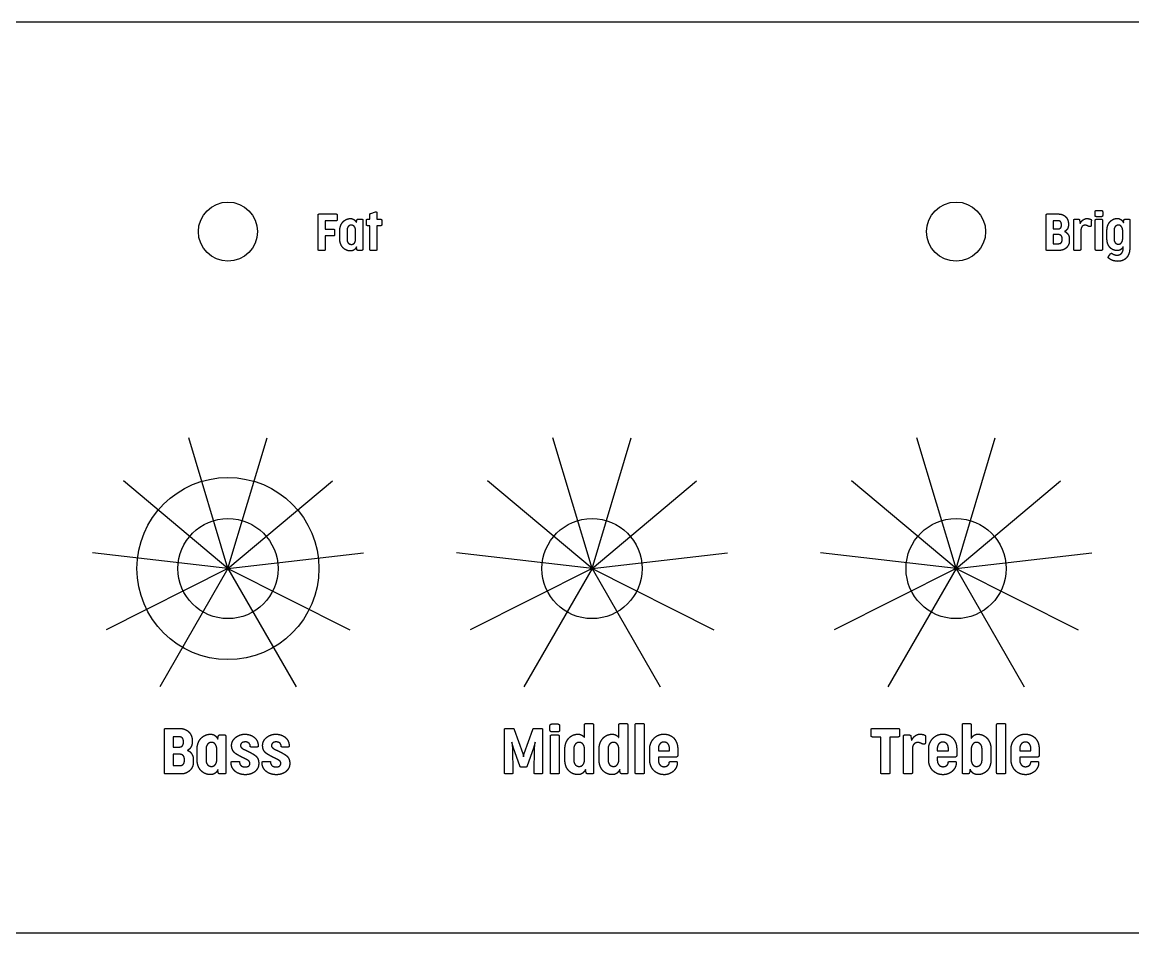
# Model space of a CAD drawing. Header units: millimetres. Extents: x 0 to 500, y 0 to 100.
# Drawn here: x 127.4 to 249.4, y 0 to 100 of the extents above; entities that cross this region are included whole.
import ezdxf

# ---------------------------------------------------------------- set-up
doc = ezdxf.new("R2010")
doc.units = ezdxf.units.MM
for name, color, linetype in [('Clone', 7, 'CONTINUOUS'), ('Clone001', 7, 'CONTINUOUS'), ('Clone002', 7, 'CONTINUOUS'), ('ShapeString005', 7, 'CONTINUOUS'), ('ShapeString006', 7, 'CONTINUOUS'), ('ShapeString007', 7, 'CONTINUOUS'), ('ShapeString014', 7, 'CONTINUOUS'), ('ShapeString015', 7, 'CONTINUOUS'), ('Sketch', 7, 'CONTINUOUS')]:
    doc.layers.add(name, color=color, linetype=linetype)

msp = doc.modelspace()

# ---------------------------------------------------------------- linework, layer by layer
at = {"layer": 'Clone'}
for q in [(145.7, 54.37), (154.3, 54.37), (138.51, 49.64), (161.49, 49.64), (135.1, 41.74), (164.9, 41.74), (136.6, 33.27), (142.5, 27.01), (157.5, 27.01), (163.4, 33.27)]:
    msp.add_line((150, 40), q, dxfattribs=at)
at = {"layer": 'Clone001'}
for q in [(185.7, 54.37), (194.3, 54.37), (178.51, 49.64), (201.49, 49.64), (175.1, 41.74), (204.9, 41.74), (176.6, 33.27), (182.5, 27.01), (197.5, 27.01), (203.4, 33.27)]:
    msp.add_line((190, 40), q, dxfattribs=at)
at = {"layer": 'Clone002'}
for q in [(225.7, 54.37), (234.3, 54.37), (218.51, 49.64), (241.49, 49.64), (215.1, 41.74), (244.9, 41.74), (216.6, 33.27), (222.5, 27.01), (237.5, 27.01), (243.4, 33.27)]:
    msp.add_line((230, 40), q, dxfattribs=at)
at = {"layer": 'ShapeString005'}
for p, q in [((143.01, 17.58), (143.01, 22.3)), ((143.14, 22.44), (144.72, 22.44)), ((143.98, 21.52), (143.98, 20.4)), ((144.62, 21.52), (143.98, 21.52)), ((145.1, 20.82), (145.1, 21.05)), ((146.07, 21.13), (146.07, 20.89)), ((148.89, 21.27), (148.94, 21.59)), ((149.12, 21.74), (149.63, 21.74)), ((149.75, 21.6), (149.75, 17.58)), ((143.98, 20.4), (144.64, 20.4)), ((143.98, 19.6), (143.98, 18.36)), ((144.75, 19.6), (143.98, 19.6)), ((146.61, 18.97), (146.61, 20.19)), ((147.59, 20.23), (147.59, 18.93)), ((148.77, 18.98), (148.77, 20.19)), ((152.45, 20.49), (152.45, 20.5)), ((153.2, 20.4), (152.55, 20.4)), ((153.32, 20.55), (153.32, 20.53)), ((155.85, 20.49), (155.85, 20.5)), ((156.61, 20.4), (155.95, 20.4)), ((156.72, 20.55), (156.72, 20.53)), ((143.98, 18.36), (144.75, 18.36)), ((145.21, 18.83), (145.21, 19.1)), ((146.19, 19.03), (146.19, 18.71)), ((150.35, 18.67), (150.35, 18.68)), ((150.46, 18.81), (151.17, 18.81)), ((151.28, 18.72), (151.28, 18.7)), ((153.75, 18.67), (153.75, 18.68)), ((153.87, 18.81), (154.58, 18.81)), ((154.68, 18.72), (154.68, 18.7)), ((144.87, 17.44), (143.14, 17.44)), ((148.94, 17.58), (148.89, 17.92)), ((149.63, 17.44), (149.11, 17.44))]:
    msp.add_line(p, q, dxfattribs=at)
for points in [[(143.01, 22.3), (143.01, 22.44), (143.14, 22.44)], [(144.72, 22.44), (145.01, 22.44), (145.26, 22.34)], [(145.26, 22.34), (145.51, 22.24), (145.69, 22.07)], [(145.69, 22.07), (145.87, 21.89), (145.97, 21.65)], [(144.98, 21.4), (144.85, 21.52), (144.62, 21.52)], [(145.1, 21.05), (145.1, 21.28), (144.98, 21.4)], [(145.06, 20.63), (145.1, 20.71), (145.1, 20.82)], [(145.97, 21.65), (146.07, 21.41), (146.07, 21.13)], [(146.07, 20.89), (146.07, 20.74), (146.02, 20.6)], [(146.61, 20.19), (146.61, 20.52), (146.72, 20.81)], [(146.72, 20.81), (146.82, 21.11), (147.01, 21.33)], [(147.01, 21.33), (147.21, 21.55), (147.48, 21.68)], [(147.48, 21.68), (147.75, 21.81), (148.08, 21.81)], [(147.95, 20.86), (147.84, 20.8), (147.76, 20.71)], [(148.2, 20.91), (148.07, 20.91), (147.95, 20.86)], [(148.08, 21.81), (148.24, 21.81), (148.36, 21.77)], [(148.43, 20.86), (148.33, 20.91), (148.2, 20.91)], [(148.36, 21.77), (148.48, 21.73), (148.58, 21.65)], [(148.61, 20.7), (148.53, 20.8), (148.43, 20.86)], [(148.58, 21.65), (148.68, 21.58), (148.75, 21.48)], [(148.75, 21.48), (148.83, 21.38), (148.89, 21.27)], [(148.94, 21.59), (148.98, 21.74), (149.12, 21.74)], [(149.63, 21.74), (149.68, 21.74), (149.72, 21.7)], [(149.72, 21.7), (149.75, 21.67), (149.75, 21.6)], [(150.4, 20.57), (150.4, 20.82), (150.52, 21.05)], [(150.52, 21.05), (150.63, 21.27), (150.83, 21.44)], [(150.83, 21.44), (151.03, 21.61), (151.29, 21.71)], [(151.29, 21.71), (151.55, 21.81), (151.85, 21.81)], [(151.52, 20.85), (151.38, 20.75), (151.38, 20.56)], [(151.92, 20.96), (151.67, 20.96), (151.52, 20.85)], [(151.85, 21.81), (152.2, 21.81), (152.47, 21.7)], [(152.14, 20.92), (152.04, 20.96), (151.92, 20.96)], [(152.3, 20.82), (152.23, 20.88), (152.14, 20.92)], [(152.41, 20.68), (152.37, 20.76), (152.3, 20.82)], [(152.47, 21.7), (152.75, 21.6), (152.94, 21.42)], [(152.94, 21.42), (153.12, 21.25), (153.22, 21.02)], [(153.22, 21.02), (153.32, 20.8), (153.32, 20.55)], [(153.81, 20.57), (153.81, 20.82), (153.92, 21.05)], [(153.92, 21.05), (154.03, 21.27), (154.23, 21.44)], [(154.23, 21.44), (154.43, 21.61), (154.69, 21.71)], [(154.69, 21.71), (154.95, 21.81), (155.25, 21.81)], [(154.93, 20.85), (154.78, 20.75), (154.78, 20.56)], [(155.32, 20.96), (155.07, 20.96), (154.93, 20.85)], [(155.25, 21.81), (155.6, 21.81), (155.88, 21.7)], [(155.54, 20.92), (155.44, 20.96), (155.32, 20.96)], [(155.71, 20.82), (155.64, 20.88), (155.54, 20.92)], [(155.81, 20.68), (155.77, 20.76), (155.71, 20.82)], [(155.88, 21.7), (156.15, 21.6), (156.34, 21.42)], [(156.34, 21.42), (156.53, 21.25), (156.62, 21.02)], [(156.62, 21.02), (156.72, 20.8), (156.72, 20.55)], [(144.64, 20.4), (144.72, 20.4), (144.81, 20.42)], [(144.92, 19.56), (144.84, 19.6), (144.75, 19.6)], [(144.81, 20.42), (144.89, 20.44), (144.96, 20.5)], [(145.07, 19.46), (145.01, 19.53), (144.92, 19.56)], [(144.96, 20.5), (145.02, 20.55), (145.06, 20.63)], [(145.73, 20.15), (145.64, 20.07), (145.54, 20.04)], [(145.54, 20.04), (145.64, 20.01), (145.76, 19.93)], [(145.9, 20.35), (145.83, 20.23), (145.73, 20.15)], [(145.76, 19.93), (145.87, 19.84), (145.97, 19.71)], [(146.02, 20.6), (145.98, 20.46), (145.9, 20.35)], [(145.97, 19.71), (146.06, 19.59), (146.13, 19.41)], [(147.64, 20.49), (147.59, 20.37), (147.59, 20.23)], [(147.76, 20.71), (147.68, 20.61), (147.64, 20.49)], [(148.73, 20.47), (148.68, 20.6), (148.61, 20.7)], [(148.77, 20.19), (148.77, 20.34), (148.73, 20.47)], [(150.48, 20.14), (150.4, 20.32), (150.4, 20.57)], [(150.69, 19.81), (150.55, 19.96), (150.48, 20.14)], [(151.04, 19.55), (150.83, 19.67), (150.69, 19.81)], [(151.51, 19.29), (151.24, 19.43), (151.04, 19.55)], [(151.38, 20.56), (151.38, 20.44), (151.44, 20.36)], [(151.44, 20.36), (151.51, 20.29), (151.63, 20.21)], [(151.63, 20.21), (151.76, 20.14), (151.94, 20.06)], [(151.94, 20.06), (152.12, 19.98), (152.35, 19.86)], [(152.35, 19.86), (152.64, 19.71), (152.84, 19.58)], [(152.45, 20.5), (152.45, 20.6), (152.41, 20.68)], [(152.48, 20.41), (152.45, 20.42), (152.45, 20.49)], [(152.55, 20.4), (152.51, 20.4), (152.48, 20.41)], [(152.84, 19.58), (153.04, 19.46), (153.16, 19.31)], [(153.3, 20.43), (153.28, 20.4), (153.2, 20.4)], [(153.32, 20.53), (153.32, 20.46), (153.3, 20.43)], [(153.88, 20.14), (153.81, 20.32), (153.81, 20.57)], [(154.09, 19.81), (153.95, 19.96), (153.88, 20.14)], [(154.44, 19.55), (154.24, 19.67), (154.09, 19.81)], [(154.91, 19.29), (154.65, 19.43), (154.44, 19.55)], [(154.78, 20.56), (154.78, 20.44), (154.85, 20.36)], [(154.85, 20.36), (154.91, 20.29), (155.04, 20.21)], [(155.04, 20.21), (155.16, 20.14), (155.34, 20.06)], [(155.34, 20.06), (155.52, 19.98), (155.75, 19.86)], [(155.75, 19.86), (156.04, 19.71), (156.24, 19.58)], [(155.85, 20.5), (155.85, 20.6), (155.81, 20.68)], [(155.88, 20.41), (155.85, 20.42), (155.85, 20.49)], [(155.95, 20.4), (155.91, 20.4), (155.88, 20.41)], [(156.24, 19.58), (156.44, 19.46), (156.56, 19.31)], [(156.7, 20.43), (156.68, 20.4), (156.61, 20.4)], [(156.72, 20.53), (156.72, 20.46), (156.7, 20.43)], [(144.75, 18.36), (144.86, 18.36), (144.95, 18.41)], [(144.95, 18.41), (145.03, 18.45), (145.09, 18.52)], [(145.17, 19.3), (145.14, 19.39), (145.07, 19.46)], [(145.09, 18.52), (145.15, 18.58), (145.18, 18.67)], [(145.21, 19.1), (145.21, 19.21), (145.17, 19.3)], [(145.18, 18.67), (145.21, 18.75), (145.21, 18.83)], [(146.19, 18.71), (146.19, 18.44), (146.08, 18.21)], [(146.13, 19.41), (146.19, 19.24), (146.19, 19.03)], [(146.72, 18.34), (146.61, 18.64), (146.61, 18.97)], [(147.01, 17.83), (146.82, 18.05), (146.72, 18.34)], [(147.59, 18.93), (147.59, 18.8), (147.63, 18.67)], [(147.63, 18.67), (147.68, 18.55), (147.76, 18.46)], [(147.76, 18.46), (147.84, 18.37), (147.95, 18.32)], [(147.95, 18.32), (148.06, 18.27), (148.2, 18.27)], [(148.2, 18.27), (148.33, 18.27), (148.43, 18.32)], [(148.43, 18.32), (148.54, 18.38), (148.61, 18.47)], [(148.61, 18.47), (148.69, 18.56), (148.73, 18.69)], [(148.73, 18.69), (148.77, 18.82), (148.77, 18.98)], [(150.35, 18.68), (150.35, 18.73), (150.36, 18.77)], [(150.46, 18.16), (150.35, 18.4), (150.35, 18.67)], [(150.36, 18.77), (150.38, 18.81), (150.46, 18.81)], [(151.17, 18.81), (151.21, 18.81), (151.24, 18.8)], [(151.24, 18.8), (151.28, 18.78), (151.28, 18.72)], [(151.28, 18.7), (151.28, 18.59), (151.32, 18.5)], [(151.32, 18.5), (151.37, 18.41), (151.45, 18.34)], [(151.45, 18.34), (151.53, 18.28), (151.65, 18.25)], [(151.9, 19.1), (151.73, 19.18), (151.51, 19.29)], [(151.89, 18.21), (152.13, 18.21), (152.27, 18.31)], [(152.18, 18.95), (152.07, 19.02), (151.9, 19.1)], [(152.35, 18.8), (152.29, 18.88), (152.18, 18.95)], [(152.27, 18.31), (152.41, 18.41), (152.41, 18.62)], [(152.41, 18.62), (152.41, 18.72), (152.35, 18.8)], [(153.16, 19.31), (153.28, 19.17), (153.33, 19)], [(153.38, 18.6), (153.38, 18.32), (153.27, 18.1)], [(153.33, 19), (153.38, 18.83), (153.38, 18.6)], [(153.75, 18.68), (153.75, 18.73), (153.77, 18.77)], [(153.86, 18.16), (153.75, 18.4), (153.75, 18.67)], [(153.77, 18.77), (153.78, 18.81), (153.87, 18.81)], [(154.58, 18.81), (154.61, 18.81), (154.65, 18.8)], [(154.65, 18.8), (154.68, 18.78), (154.68, 18.72)], [(154.68, 18.7), (154.68, 18.59), (154.73, 18.5)], [(154.73, 18.5), (154.77, 18.41), (154.85, 18.34)], [(154.85, 18.34), (154.94, 18.28), (155.05, 18.25)], [(155.3, 19.1), (155.14, 19.18), (154.91, 19.29)], [(155.58, 18.95), (155.47, 19.02), (155.3, 19.1)], [(155.3, 18.21), (155.53, 18.21), (155.67, 18.31)], [(155.75, 18.8), (155.7, 18.88), (155.58, 18.95)], [(155.67, 18.31), (155.81, 18.41), (155.81, 18.62)], [(155.81, 18.62), (155.81, 18.72), (155.75, 18.8)], [(156.56, 19.31), (156.68, 19.17), (156.73, 19)], [(156.79, 18.6), (156.79, 18.32), (156.68, 18.1)], [(156.73, 19), (156.79, 18.83), (156.79, 18.6)], [(143.14, 17.44), (143.01, 17.44), (143.01, 17.58)], [(145.36, 17.54), (145.13, 17.44), (144.87, 17.44)], [(145.79, 17.8), (145.6, 17.63), (145.36, 17.54)], [(146.08, 18.21), (145.97, 17.97), (145.79, 17.8)], [(147.48, 17.49), (147.21, 17.62), (147.01, 17.83)], [(148.09, 17.37), (147.76, 17.37), (147.48, 17.49)], [(148.36, 17.41), (148.24, 17.37), (148.09, 17.37)], [(148.59, 17.53), (148.49, 17.45), (148.36, 17.41)], [(148.76, 17.7), (148.68, 17.6), (148.59, 17.53)], [(148.89, 17.92), (148.84, 17.8), (148.76, 17.7)], [(149, 17.48), (148.96, 17.51), (148.94, 17.58)], [(149.11, 17.44), (149.05, 17.44), (149, 17.48)], [(149.72, 17.48), (149.68, 17.44), (149.63, 17.44)], [(149.75, 17.58), (149.75, 17.51), (149.72, 17.48)], [(150.78, 17.74), (150.57, 17.92), (150.46, 18.16)], [(151.27, 17.46), (150.98, 17.56), (150.78, 17.74)], [(151.92, 17.36), (151.56, 17.36), (151.27, 17.46)], [(151.65, 18.25), (151.76, 18.21), (151.89, 18.21)], [(152.5, 17.45), (152.23, 17.36), (151.92, 17.36)], [(152.97, 17.7), (152.77, 17.54), (152.5, 17.45)], [(153.27, 18.1), (153.16, 17.87), (152.97, 17.7)], [(154.18, 17.74), (153.97, 17.92), (153.86, 18.16)], [(154.68, 17.46), (154.39, 17.56), (154.18, 17.74)], [(155.32, 17.36), (154.96, 17.36), (154.68, 17.46)], [(155.05, 18.25), (155.16, 18.21), (155.3, 18.21)], [(155.9, 17.45), (155.64, 17.36), (155.32, 17.36)], [(156.37, 17.7), (156.17, 17.54), (155.9, 17.45)], [(156.68, 18.1), (156.56, 17.87), (156.37, 17.7)]]:
    msp.add_open_spline(points, degree=2, dxfattribs=at)
at = {"layer": 'ShapeString006'}
for p, q in [((180.38, 17.58), (180.38, 22.31)), ((180.5, 22.44), (181.33, 22.44)), ((181.45, 22.31), (182.41, 19.68)), ((182.53, 19.68), (183.49, 22.31)), ((183.6, 22.44), (184.44, 22.44)), ((184.56, 22.31), (184.56, 17.58)), ((185.38, 22.26), (185.38, 22.71)), ((185.6, 22.93), (186.23, 22.93)), ((186.23, 22.06), (185.6, 22.06)), ((186.43, 22.71), (186.43, 22.26)), ((189.18, 21.43), (189.18, 22.84)), ((189.35, 22.99), (190.03, 22.99)), ((190.16, 22.85), (190.16, 17.58)), ((192.95, 21.43), (192.95, 22.84)), ((193.12, 22.99), (193.8, 22.99)), ((193.92, 22.85), (193.92, 17.58)), ((194.75, 17.58), (194.75, 22.85)), ((194.88, 22.99), (195.6, 22.99)), ((195.72, 22.85), (195.72, 17.58)), ((181.37, 20.29), (181.19, 20.95)), ((181.19, 20.95), (181.25, 20.29)), ((183.74, 20.92), (183.58, 20.29)), ((183.69, 20.29), (183.74, 20.92)), ((185.42, 17.58), (185.42, 21.6)), ((185.55, 21.73), (186.27, 21.73)), ((186.4, 21.6), (186.4, 17.58)), ((181.25, 20.29), (181.3, 17.58)), ((182.08, 18.32), (181.37, 20.29)), ((182.41, 19.68), (182.47, 19.32)), ((182.47, 19.32), (182.53, 19.68)), ((183.58, 20.29), (182.86, 18.32)), ((183.64, 17.58), (183.69, 20.29)), ((187.02, 18.97), (187.02, 20.19)), ((188, 20.23), (188, 18.93)), ((189.18, 19.01), (189.18, 20.16)), ((190.78, 18.97), (190.78, 20.19)), ((191.76, 20.23), (191.76, 18.93)), ((192.95, 19.01), (192.95, 20.16)), ((196.34, 18.99), (196.34, 20.2)), ((197.3, 20.3), (197.3, 20)), ((197.3, 20), (198.5, 20)), ((198.5, 20), (198.5, 20.32)), ((199.42, 20.15), (199.42, 19.49)), ((197.3, 19.29), (197.3, 18.91)), ((198.76, 19.29), (197.3, 19.29)), ((198.49, 18.69), (198.49, 18.71)), ((198.59, 18.8), (199.29, 18.8)), ((198.76, 19.29), (198.76, 19.29)), ((199.21, 19.29), (198.76, 19.29)), ((199.36, 18.68), (199.36, 18.64)), ((181.19, 17.44), (180.49, 17.44)), ((182.74, 18.19), (182.21, 18.19)), ((184.45, 17.44), (183.75, 17.44)), ((186.27, 17.44), (185.55, 17.44)), ((189.35, 17.58), (189.29, 17.94)), ((190.03, 17.44), (189.51, 17.44)), ((193.11, 17.58), (193.06, 17.94)), ((193.8, 17.44), (193.28, 17.44)), ((195.6, 17.44), (194.88, 17.44))]:
    msp.add_line(p, q, dxfattribs=at)
for points in [[(180.38, 22.31), (180.39, 22.44), (180.5, 22.44)], [(181.33, 22.44), (181.39, 22.44), (181.41, 22.41)], [(181.41, 22.41), (181.43, 22.37), (181.45, 22.31)], [(183.49, 22.31), (183.51, 22.37), (183.53, 22.41)], [(183.53, 22.41), (183.55, 22.44), (183.6, 22.44)], [(184.44, 22.44), (184.55, 22.44), (184.56, 22.31)], [(185.38, 22.71), (185.38, 22.8), (185.43, 22.87)], [(185.44, 22.1), (185.38, 22.15), (185.38, 22.26)], [(185.43, 22.87), (185.48, 22.93), (185.6, 22.93)], [(185.6, 22.06), (185.5, 22.06), (185.44, 22.1)], [(186.23, 22.93), (186.34, 22.93), (186.38, 22.87)], [(186.38, 22.1), (186.32, 22.06), (186.23, 22.06)], [(186.38, 22.87), (186.43, 22.81), (186.43, 22.71)], [(186.43, 22.26), (186.43, 22.14), (186.38, 22.1)], [(189.18, 22.84), (189.18, 22.92), (189.23, 22.95)], [(189.23, 22.95), (189.28, 22.99), (189.35, 22.99)], [(190.03, 22.99), (190.09, 22.99), (190.12, 22.95)], [(190.12, 22.95), (190.16, 22.92), (190.16, 22.85)], [(192.95, 22.84), (192.95, 22.92), (193, 22.95)], [(193, 22.95), (193.05, 22.99), (193.12, 22.99)], [(193.8, 22.99), (193.85, 22.99), (193.89, 22.95)], [(193.89, 22.95), (193.92, 22.92), (193.92, 22.85)], [(194.75, 22.85), (194.75, 22.99), (194.88, 22.99)], [(195.6, 22.99), (195.72, 22.99), (195.72, 22.85)], [(185.42, 21.6), (185.42, 21.66), (185.46, 21.69)], [(185.46, 21.69), (185.5, 21.73), (185.55, 21.73)], [(186.27, 21.73), (186.33, 21.73), (186.36, 21.69)], [(186.36, 21.69), (186.4, 21.66), (186.4, 21.6)], [(187.02, 20.19), (187.02, 20.52), (187.12, 20.81)], [(187.12, 20.81), (187.22, 21.1), (187.41, 21.33)], [(187.41, 21.33), (187.6, 21.55), (187.86, 21.68)], [(187.86, 21.68), (188.13, 21.81), (188.46, 21.81)], [(188.36, 20.86), (188.25, 20.8), (188.17, 20.71)], [(188.6, 20.91), (188.47, 20.91), (188.36, 20.86)], [(188.46, 21.81), (188.71, 21.81), (188.88, 21.7)], [(188.84, 20.85), (188.73, 20.91), (188.6, 20.91)], [(189.02, 20.69), (188.95, 20.79), (188.84, 20.85)], [(188.88, 21.7), (189.06, 21.6), (189.18, 21.43)], [(190.78, 20.19), (190.78, 20.52), (190.88, 20.81)], [(190.88, 20.81), (190.99, 21.1), (191.17, 21.33)], [(191.17, 21.33), (191.36, 21.55), (191.63, 21.68)], [(191.63, 21.68), (191.9, 21.81), (192.23, 21.81)], [(192.13, 20.86), (192.02, 20.8), (191.93, 20.71)], [(192.37, 20.91), (192.24, 20.91), (192.13, 20.86)], [(192.23, 21.81), (192.47, 21.81), (192.65, 21.7)], [(192.61, 20.85), (192.5, 20.91), (192.37, 20.91)], [(192.79, 20.69), (192.72, 20.79), (192.61, 20.85)], [(192.65, 21.7), (192.82, 21.6), (192.95, 21.43)], [(196.34, 20.2), (196.34, 20.54), (196.47, 20.84)], [(196.47, 20.84), (196.59, 21.13), (196.8, 21.35)], [(196.8, 21.35), (197.01, 21.57), (197.29, 21.7)], [(197.29, 21.7), (197.58, 21.82), (197.89, 21.82)], [(197.65, 20.89), (197.54, 20.83), (197.46, 20.74)], [(197.9, 20.94), (197.76, 20.94), (197.65, 20.89)], [(197.89, 21.82), (198.18, 21.82), (198.46, 21.72)], [(198.16, 20.89), (198.04, 20.94), (197.9, 20.94)], [(198.34, 20.75), (198.27, 20.83), (198.16, 20.89)], [(198.46, 20.55), (198.42, 20.66), (198.34, 20.75)], [(198.46, 21.72), (198.73, 21.62), (198.95, 21.42)], [(198.95, 21.42), (199.16, 21.21), (199.29, 20.9)], [(199.29, 20.9), (199.42, 20.58), (199.42, 20.15)], [(188.04, 20.49), (188, 20.37), (188, 20.23)], [(188.17, 20.71), (188.09, 20.62), (188.04, 20.49)], [(189.14, 20.45), (189.1, 20.59), (189.02, 20.69)], [(189.18, 20.16), (189.18, 20.31), (189.14, 20.45)], [(191.81, 20.49), (191.76, 20.37), (191.76, 20.23)], [(191.93, 20.71), (191.85, 20.62), (191.81, 20.49)], [(192.91, 20.45), (192.87, 20.59), (192.79, 20.69)], [(192.95, 20.16), (192.95, 20.31), (192.91, 20.45)], [(197.34, 20.54), (197.3, 20.42), (197.3, 20.3)], [(197.46, 20.74), (197.38, 20.65), (197.34, 20.54)], [(198.5, 20.32), (198.5, 20.44), (198.46, 20.55)], [(182.12, 18.21), (182.1, 18.24), (182.08, 18.32)], [(182.86, 18.32), (182.83, 18.24), (182.82, 18.22)], [(187.12, 18.34), (187.02, 18.64), (187.02, 18.97)], [(187.41, 17.83), (187.22, 18.05), (187.12, 18.34)], [(188, 18.93), (188, 18.8), (188.04, 18.67)], [(188.04, 18.67), (188.08, 18.55), (188.16, 18.46)], [(188.16, 18.46), (188.24, 18.37), (188.36, 18.32)], [(188.36, 18.32), (188.47, 18.27), (188.6, 18.27)], [(188.6, 18.27), (188.74, 18.27), (188.84, 18.32)], [(188.84, 18.32), (188.95, 18.38), (189.02, 18.48)], [(189.02, 18.48), (189.1, 18.58), (189.14, 18.72)], [(189.14, 18.72), (189.18, 18.85), (189.18, 19.01)], [(190.88, 18.34), (190.78, 18.64), (190.78, 18.97)], [(191.17, 17.83), (190.99, 18.05), (190.88, 18.34)], [(191.76, 18.93), (191.76, 18.8), (191.81, 18.67)], [(191.81, 18.67), (191.85, 18.55), (191.93, 18.46)], [(191.93, 18.46), (192.01, 18.37), (192.12, 18.32)], [(192.12, 18.32), (192.24, 18.27), (192.37, 18.27)], [(192.37, 18.27), (192.51, 18.27), (192.61, 18.32)], [(192.61, 18.32), (192.72, 18.38), (192.79, 18.48)], [(192.79, 18.48), (192.87, 18.58), (192.91, 18.72)], [(192.91, 18.72), (192.95, 18.85), (192.95, 19.01)], [(196.46, 18.34), (196.34, 18.64), (196.34, 18.99)], [(196.79, 17.82), (196.58, 18.04), (196.46, 18.34)], [(197.3, 18.91), (197.3, 18.77), (197.34, 18.64)], [(197.34, 18.64), (197.39, 18.52), (197.47, 18.43)], [(197.47, 18.43), (197.55, 18.34), (197.67, 18.29)], [(198.15, 18.28), (198.26, 18.31), (198.33, 18.38)], [(198.33, 18.38), (198.41, 18.44), (198.45, 18.52)], [(198.45, 18.52), (198.49, 18.6), (198.49, 18.69)], [(198.49, 18.71), (198.49, 18.76), (198.52, 18.78)], [(198.52, 18.78), (198.55, 18.8), (198.59, 18.8)], [(199.36, 19.34), (199.31, 19.29), (199.21, 19.29)], [(199.36, 18.64), (199.36, 18.38), (199.24, 18.14)], [(199.29, 18.8), (199.33, 18.8), (199.34, 18.77)], [(199.34, 18.77), (199.36, 18.74), (199.36, 18.68)], [(199.42, 19.49), (199.42, 19.38), (199.36, 19.34)], [(180.49, 17.44), (180.37, 17.44), (180.38, 17.58)], [(181.3, 17.58), (181.3, 17.44), (181.19, 17.44)], [(182.21, 18.19), (182.15, 18.19), (182.12, 18.21)], [(182.82, 18.22), (182.8, 18.19), (182.74, 18.19)], [(183.75, 17.44), (183.64, 17.44), (183.64, 17.58)], [(184.56, 17.58), (184.56, 17.44), (184.45, 17.44)], [(185.55, 17.44), (185.42, 17.44), (185.42, 17.58)], [(186.4, 17.58), (186.4, 17.44), (186.27, 17.44)], [(187.87, 17.49), (187.6, 17.62), (187.41, 17.83)], [(188.47, 17.37), (188.14, 17.37), (187.87, 17.49)], [(188.75, 17.41), (188.62, 17.37), (188.47, 17.37)], [(188.98, 17.53), (188.87, 17.46), (188.75, 17.41)], [(189.16, 17.72), (189.08, 17.61), (188.98, 17.53)], [(189.29, 17.94), (189.23, 17.82), (189.16, 17.72)], [(189.41, 17.48), (189.36, 17.52), (189.35, 17.58)], [(189.51, 17.44), (189.45, 17.44), (189.41, 17.48)], [(190.12, 17.48), (190.09, 17.44), (190.03, 17.44)], [(190.16, 17.58), (190.16, 17.51), (190.12, 17.48)], [(191.63, 17.49), (191.36, 17.62), (191.17, 17.83)], [(192.24, 17.37), (191.9, 17.37), (191.63, 17.49)], [(192.52, 17.41), (192.39, 17.37), (192.24, 17.37)], [(192.74, 17.53), (192.64, 17.46), (192.52, 17.41)], [(192.92, 17.72), (192.84, 17.61), (192.74, 17.53)], [(193.06, 17.94), (193, 17.82), (192.92, 17.72)], [(193.18, 17.48), (193.13, 17.52), (193.11, 17.58)], [(193.28, 17.44), (193.22, 17.44), (193.18, 17.48)], [(193.89, 17.48), (193.85, 17.44), (193.8, 17.44)], [(193.92, 17.58), (193.92, 17.51), (193.89, 17.48)], [(194.88, 17.44), (194.75, 17.44), (194.75, 17.58)], [(195.7, 17.48), (195.67, 17.44), (195.6, 17.44)], [(195.72, 17.58), (195.72, 17.51), (195.7, 17.48)], [(197.29, 17.48), (197, 17.6), (196.79, 17.82)], [(197.93, 17.36), (197.59, 17.36), (197.29, 17.48)], [(197.67, 18.29), (197.79, 18.24), (197.92, 18.24)], [(197.92, 18.24), (198.05, 18.24), (198.15, 18.28)], [(198.47, 17.46), (198.22, 17.36), (197.93, 17.36)], [(198.93, 17.73), (198.73, 17.56), (198.47, 17.46)], [(199.24, 18.14), (199.12, 17.91), (198.93, 17.73)]]:
    msp.add_open_spline(points, degree=2, dxfattribs=at)
at = {"layer": 'ShapeString007'}
for p, q in [((220.67, 21.64), (220.67, 22.3)), ((220.79, 22.44), (223.66, 22.44)), ((223.78, 22.31), (223.78, 21.64)), ((230.69, 17.58), (230.69, 22.85)), ((230.81, 22.99), (231.49, 22.99)), ((231.66, 22.84), (231.66, 21.34)), ((234.46, 17.58), (234.46, 22.85)), ((234.59, 22.99), (235.31, 22.99)), ((235.43, 22.85), (235.43, 17.58)), ((221.73, 21.5), (220.79, 21.5)), ((221.73, 17.57), (221.73, 21.5)), ((222.72, 21.5), (222.72, 17.57)), ((223.66, 21.5), (222.72, 21.5)), ((224.23, 17.58), (224.23, 21.59)), ((224.36, 21.73), (224.85, 21.73)), ((225.04, 21.59), (225.12, 21.13)), ((226.64, 21.49), (226.64, 20.89)), ((225.21, 20.22), (225.21, 17.58)), ((226.99, 18.99), (226.99, 20.2)), ((227.94, 20.3), (227.94, 20)), ((227.94, 20), (229.15, 20)), ((229.15, 20), (229.15, 20.32)), ((230.07, 20.15), (230.07, 19.49)), ((231.66, 20.19), (231.66, 19.01)), ((232.85, 18.93), (232.85, 20.23)), ((233.83, 20.19), (233.83, 18.97)), ((236.05, 18.99), (236.05, 20.2)), ((237, 20.3), (237, 20)), ((237, 20), (238.21, 20)), ((238.21, 20), (238.21, 20.32)), ((239.13, 20.15), (239.13, 19.49)), ((227.94, 19.29), (227.94, 18.91)), ((229.4, 19.29), (227.94, 19.29)), ((229.14, 18.69), (229.14, 18.71)), ((229.23, 18.8), (229.94, 18.8)), ((229.41, 19.29), (229.4, 19.29)), ((229.85, 19.29), (229.41, 19.29)), ((230.01, 18.68), (230.01, 18.64)), ((237, 19.29), (237, 18.91)), ((238.46, 19.29), (237, 19.29)), ((238.2, 18.69), (238.2, 18.71)), ((238.3, 18.8), (239, 18.8)), ((238.47, 19.29), (238.46, 19.29)), ((238.92, 19.29), (238.47, 19.29)), ((239.07, 18.68), (239.07, 18.64)), ((222.6, 17.44), (221.85, 17.44)), ((225.03, 17.44), (224.36, 17.44)), ((231.31, 17.44), (230.81, 17.44)), ((231.54, 17.97), (231.47, 17.58)), ((235.31, 17.44), (234.59, 17.44))]:
    msp.add_line(p, q, dxfattribs=at)
for points, degree in [([(220.67, 22.3), (220.67, 22.44), (220.79, 22.44)], 2), ([(223.66, 22.44), (223.71, 22.44), (223.74, 22.41)], 2), ([(223.74, 22.41), (223.78, 22.37), (223.78, 22.31)], 2), ([(230.69, 22.85), (230.69, 22.92), (230.72, 22.95)], 2), ([(230.72, 22.95), (230.76, 22.99), (230.81, 22.99)], 2), ([(231.49, 22.99), (231.56, 22.99), (231.61, 22.95)], 2), ([(231.61, 22.95), (231.66, 22.92), (231.66, 22.84)], 2), ([(234.46, 22.85), (234.46, 22.99), (234.59, 22.99)], 2), ([(235.31, 22.99), (235.43, 22.99), (235.43, 22.85)], 2), ([(220.79, 21.5), (220.67, 21.5), (220.67, 21.64)], 2), ([(223.74, 21.53), (223.71, 21.5), (223.66, 21.5)], 2), ([(223.78, 21.64), (223.78, 21.57), (223.74, 21.53)], 2), ([(224.23, 21.59), (224.23, 21.66), (224.27, 21.69)], 2), ([(224.27, 21.69), (224.3, 21.73), (224.36, 21.73)], 2), ([(224.85, 21.73), (224.93, 21.73), (224.97, 21.7)], 2), ([(224.97, 21.7), (225.02, 21.66), (225.04, 21.59)], 2), ([(225.12, 21.13), (225.19, 21.28), (225.28, 21.4)], 2), ([(225.28, 21.4), (225.37, 21.53), (225.48, 21.61)], 2), ([(225.57, 20.86), (225.46, 20.81), (225.38, 20.73)], 2), ([(225.48, 21.61), (225.6, 21.7), (225.73, 21.76)], 2), ([(225.81, 20.9), (225.68, 20.9), (225.57, 20.86)], 2), ([(225.73, 21.76), (225.87, 21.81), (226.03, 21.81)], 2), ([(225.99, 20.87), (225.91, 20.9), (225.81, 20.9)], 2), ([(226.14, 20.81), (226.07, 20.84), (225.99, 20.87)], 2), ([(226.03, 21.81), (226.21, 21.81), (226.34, 21.78)], 2), ([(226.28, 20.74), (226.14, 20.81)], 1), ([(226.34, 21.78), (226.47, 21.76), (226.56, 21.71)], 2), ([(226.56, 21.71), (226.62, 21.68), (226.63, 21.62)], 2), ([(226.64, 20.89), (226.63, 20.77), (226.57, 20.74)], 2), ([(226.63, 21.62), (226.65, 21.55), (226.64, 21.49)], 2), ([(226.99, 20.2), (226.99, 20.54), (227.11, 20.84)], 2), ([(227.11, 20.84), (227.24, 21.13), (227.45, 21.35)], 2), ([(227.45, 21.35), (227.66, 21.57), (227.94, 21.7)], 2), ([(227.94, 21.7), (228.22, 21.82), (228.54, 21.82)], 2), ([(228.3, 20.89), (228.19, 20.83), (228.11, 20.74)], 2), ([(228.55, 20.94), (228.41, 20.94), (228.3, 20.89)], 2), ([(228.54, 21.82), (228.83, 21.82), (229.1, 21.72)], 2), ([(228.8, 20.89), (228.69, 20.94), (228.55, 20.94)], 2), ([(228.99, 20.75), (228.92, 20.83), (228.8, 20.89)], 2), ([(229.11, 20.55), (229.07, 20.66), (228.99, 20.75)], 2), ([(229.1, 21.72), (229.38, 21.62), (229.59, 21.42)], 2), ([(229.59, 21.42), (229.81, 21.21), (229.94, 20.9)], 2), ([(229.94, 20.9), (230.07, 20.58), (230.07, 20.15)], 2), ([(231.66, 21.34), (231.79, 21.54), (231.96, 21.68)], 2), ([(232.01, 20.86), (231.91, 20.8), (231.83, 20.7)], 2), ([(231.96, 21.68), (232.14, 21.81), (232.38, 21.81)], 2), ([(232.24, 20.91), (232.12, 20.91), (232.01, 20.86)], 2), ([(232.49, 20.86), (232.38, 20.91), (232.24, 20.91)], 2), ([(232.38, 21.81), (232.72, 21.81), (232.98, 21.68)], 2), ([(232.68, 20.71), (232.6, 20.8), (232.49, 20.86)], 2), ([(232.98, 21.68), (233.25, 21.55), (233.44, 21.33)], 2), ([(233.44, 21.33), (233.63, 21.1), (233.73, 20.81)], 2), ([(233.73, 20.81), (233.83, 20.52), (233.83, 20.19)], 2), ([(236.05, 20.2), (236.05, 20.54), (236.17, 20.84)], 2), ([(236.17, 20.84), (236.3, 21.13), (236.51, 21.35)], 2), ([(236.51, 21.35), (236.72, 21.57), (237, 21.7)], 2), ([(237, 21.7), (237.28, 21.82), (237.6, 21.82)], 2), ([(237.36, 20.89), (237.25, 20.83), (237.17, 20.74)], 2), ([(237.61, 20.94), (237.47, 20.94), (237.36, 20.89)], 2), ([(237.6, 21.82), (237.89, 21.82), (238.17, 21.72)], 2), ([(237.87, 20.89), (237.75, 20.94), (237.61, 20.94)], 2), ([(238.05, 20.75), (237.98, 20.83), (237.87, 20.89)], 2), ([(238.17, 20.55), (238.13, 20.66), (238.05, 20.75)], 2), ([(238.17, 21.72), (238.44, 21.62), (238.66, 21.42)], 2), ([(238.66, 21.42), (238.87, 21.21), (239, 20.9)], 2), ([(239, 20.9), (239.13, 20.58), (239.13, 20.15)], 2), ([(225.25, 20.51), (225.21, 20.39), (225.21, 20.22)], 2), ([(225.38, 20.73), (225.3, 20.64), (225.25, 20.51)], 2), ([(226.44, 20.7), (226.35, 20.71), (226.28, 20.74)], 2), ([(226.57, 20.74), (226.51, 20.7), (226.44, 20.7)], 2), ([(227.99, 20.54), (227.94, 20.42), (227.94, 20.3)], 2), ([(228.11, 20.74), (228.03, 20.65), (227.99, 20.54)], 2), ([(229.15, 20.32), (229.15, 20.44), (229.11, 20.55)], 2), ([(231.71, 20.47), (231.67, 20.34), (231.66, 20.19)], 2), ([(231.83, 20.7), (231.76, 20.6), (231.71, 20.47)], 2), ([(232.81, 20.49), (232.76, 20.62), (232.68, 20.71)], 2), ([(232.85, 20.23), (232.85, 20.37), (232.81, 20.49)], 2), ([(237.05, 20.54), (237, 20.42), (237, 20.3)], 2), ([(237.17, 20.74), (237.09, 20.65), (237.05, 20.54)], 2), ([(238.21, 20.32), (238.21, 20.44), (238.17, 20.55)], 2), ([(227.11, 18.34), (226.99, 18.64), (226.99, 18.99)], 2), ([(227.44, 17.82), (227.23, 18.04), (227.11, 18.34)], 2), ([(227.94, 18.91), (227.94, 18.77), (227.99, 18.64)], 2), ([(227.99, 18.64), (228.03, 18.52), (228.12, 18.43)], 2), ([(228.12, 18.43), (228.2, 18.34), (228.32, 18.29)], 2), ([(228.8, 18.28), (228.91, 18.31), (228.98, 18.38)], 2), ([(228.98, 18.38), (229.06, 18.44), (229.1, 18.52)], 2), ([(229.1, 18.52), (229.14, 18.6), (229.14, 18.69)], 2), ([(229.14, 18.71), (229.14, 18.76), (229.17, 18.78)], 2), ([(229.17, 18.78), (229.2, 18.8), (229.23, 18.8)], 2), ([(230.01, 19.34), (229.96, 19.29), (229.85, 19.29)], 2), ([(230.01, 18.64), (230.01, 18.38), (229.89, 18.14)], 2), ([(229.94, 18.8), (229.97, 18.8), (229.99, 18.77)], 2), ([(229.99, 18.77), (230.01, 18.74), (230.01, 18.68)], 2), ([(230.07, 19.49), (230.07, 19.38), (230.01, 19.34)], 2), ([(231.66, 19.01), (231.66, 18.85), (231.7, 18.72)], 2), ([(231.7, 18.72), (231.75, 18.58), (231.82, 18.48)], 2), ([(231.82, 18.48), (231.9, 18.38), (232, 18.32)], 2), ([(232, 18.32), (232.11, 18.27), (232.24, 18.27)], 2), ([(232.24, 18.27), (232.38, 18.27), (232.49, 18.32)], 2), ([(232.49, 18.32), (232.6, 18.37), (232.68, 18.46)], 2), ([(232.68, 18.46), (232.76, 18.55), (232.81, 18.67)], 2), ([(232.81, 18.67), (232.85, 18.8), (232.85, 18.93)], 2), ([(233.73, 18.34), (233.63, 18.05), (233.44, 17.83)], 2), ([(233.83, 18.97), (233.83, 18.64), (233.73, 18.34)], 2), ([(236.17, 18.34), (236.05, 18.64), (236.05, 18.99)], 2), ([(236.5, 17.82), (236.29, 18.04), (236.17, 18.34)], 2), ([(237, 18.91), (237, 18.77), (237.05, 18.64)], 2), ([(237.05, 18.64), (237.1, 18.52), (237.18, 18.43)], 2), ([(237.18, 18.43), (237.26, 18.34), (237.38, 18.29)], 2), ([(237.86, 18.28), (237.97, 18.31), (238.04, 18.38)], 2), ([(238.04, 18.38), (238.12, 18.44), (238.16, 18.52)], 2), ([(238.16, 18.52), (238.2, 18.6), (238.2, 18.69)], 2), ([(238.2, 18.71), (238.2, 18.76), (238.23, 18.78)], 2), ([(238.23, 18.78), (238.26, 18.8), (238.3, 18.8)], 2), ([(239.07, 19.34), (239.02, 19.29), (238.92, 19.29)], 2), ([(239.07, 18.64), (239.07, 18.38), (238.95, 18.14)], 2), ([(239, 18.8), (239.04, 18.8), (239.05, 18.77)], 2), ([(239.05, 18.77), (239.07, 18.74), (239.07, 18.68)], 2), ([(239.13, 19.49), (239.13, 19.38), (239.07, 19.34)], 2), ([(221.85, 17.44), (221.73, 17.44), (221.73, 17.57)], 2), ([(222.72, 17.57), (222.72, 17.44), (222.6, 17.44)], 2), ([(224.26, 17.48), (224.23, 17.51), (224.23, 17.58)], 2), ([(224.36, 17.44), (224.3, 17.44), (224.26, 17.48)], 2), ([(225.15, 17.48), (225.09, 17.44), (225.03, 17.44)], 2), ([(225.21, 17.58), (225.21, 17.51), (225.15, 17.48)], 2), ([(227.94, 17.48), (227.65, 17.6), (227.44, 17.82)], 2), ([(228.58, 17.36), (228.23, 17.36), (227.94, 17.48)], 2), ([(228.32, 18.29), (228.43, 18.24), (228.57, 18.24)], 2), ([(228.57, 18.24), (228.7, 18.24), (228.8, 18.28)], 2), ([(229.12, 17.46), (228.86, 17.36), (228.58, 17.36)], 2), ([(229.57, 17.73), (229.38, 17.56), (229.12, 17.46)], 2), ([(229.89, 18.14), (229.77, 17.91), (229.57, 17.73)], 2), ([(230.72, 17.48), (230.69, 17.51), (230.69, 17.58)], 2), ([(230.81, 17.44), (230.76, 17.44), (230.72, 17.48)], 2), ([(231.41, 17.48), (231.37, 17.44), (231.31, 17.44)], 2), ([(231.47, 17.58), (231.45, 17.52), (231.41, 17.48)], 2), ([(231.67, 17.73), (231.59, 17.84), (231.54, 17.97)], 2), ([(231.85, 17.54), (231.75, 17.62), (231.67, 17.73)], 2), ([(232.08, 17.42), (231.96, 17.46), (231.85, 17.54)], 2), ([(232.38, 17.37), (232.21, 17.37), (232.08, 17.42)], 2), ([(232.98, 17.49), (232.71, 17.37), (232.38, 17.37)], 2), ([(233.44, 17.83), (233.25, 17.62), (232.98, 17.49)], 2), ([(234.59, 17.44), (234.46, 17.44), (234.46, 17.58)], 2), ([(235.4, 17.48), (235.38, 17.44), (235.31, 17.44)], 2), ([(235.43, 17.58), (235.43, 17.51), (235.4, 17.48)], 2), ([(237, 17.48), (236.71, 17.6), (236.5, 17.82)], 2), ([(237.64, 17.36), (237.29, 17.36), (237, 17.48)], 2), ([(237.38, 18.29), (237.49, 18.24), (237.63, 18.24)], 2), ([(237.63, 18.24), (237.76, 18.24), (237.86, 18.28)], 2), ([(238.18, 17.46), (237.93, 17.36), (237.64, 17.36)], 2), ([(238.64, 17.73), (238.44, 17.56), (238.18, 17.46)], 2), ([(238.95, 18.14), (238.83, 17.91), (238.64, 17.73)], 2)]:
    msp.add_open_spline(points, degree=degree, dxfattribs=at)
at = {"layer": 'ShapeString014'}
for p, q in [((159.9, 75.05), (159.9, 78.83)), ((160.01, 78.94), (161.89, 78.94)), ((160.68, 78.19), (160.68, 77.28)), ((161.89, 78.19), (160.68, 78.19)), ((161.99, 78.83), (161.99, 78.3)), ((164.12, 78), (164.16, 78.26)), ((164.3, 78.38), (164.71, 78.38)), ((164.81, 78.26), (164.81, 75.06)), ((165.22, 77.75), (165.22, 78.27)), ((165.32, 78.37), (165.59, 78.37)), ((165.59, 78.37), (165.59, 78.88)), ((165.7, 79.01), (166.22, 79.18)), ((166.37, 79.04), (166.37, 78.37)), ((166.37, 78.37), (166.79, 78.37)), ((166.89, 78.27), (166.89, 77.75)), ((160.68, 77.28), (161.61, 77.28)), ((161.71, 77.17), (161.71, 76.64)), ((162.29, 76.17), (162.29, 77.14)), ((163.08, 77.17), (163.08, 76.13)), ((164.03, 76.17), (164.03, 77.14)), ((165.59, 77.65), (165.32, 77.65)), ((165.59, 75.05), (165.59, 77.65)), ((166.37, 77.65), (166.37, 75.05)), ((166.79, 77.65), (166.37, 77.65)), ((160.68, 76.53), (160.68, 75.05)), ((161.61, 76.53), (160.68, 76.53)), ((160.58, 74.94), (160.01, 74.94)), ((164.16, 75.05), (164.12, 75.32)), ((164.71, 74.94), (164.29, 74.94)), ((166.29, 74.94), (165.69, 74.94))]:
    msp.add_line(p, q, dxfattribs=at)
for points in [[(159.9, 78.83), (159.9, 78.94), (160.01, 78.94)], [(161.89, 78.94), (161.99, 78.94), (161.99, 78.83)], [(161.99, 78.3), (161.99, 78.19), (161.89, 78.19)], [(162.62, 78.05), (162.77, 78.23), (162.99, 78.33)], [(162.99, 78.33), (163.21, 78.44), (163.47, 78.44)], [(163.47, 78.44), (163.59, 78.44), (163.69, 78.4)], [(163.69, 78.4), (163.79, 78.37), (163.87, 78.31)], [(163.87, 78.31), (163.95, 78.25), (164.01, 78.17)], [(164.01, 78.17), (164.07, 78.09), (164.12, 78)], [(164.16, 78.26), (164.19, 78.38), (164.3, 78.38)], [(164.71, 78.38), (164.75, 78.38), (164.78, 78.35)], [(164.78, 78.35), (164.81, 78.32), (164.81, 78.26)], [(165.22, 78.27), (165.22, 78.32), (165.25, 78.34)], [(165.25, 78.34), (165.28, 78.37), (165.32, 78.37)], [(165.59, 78.88), (165.59, 78.93), (165.61, 78.96)], [(165.61, 78.96), (165.63, 79), (165.7, 79.01)], [(166.22, 79.18), (166.28, 79.2), (166.33, 79.16)], [(166.33, 79.16), (166.37, 79.13), (166.37, 79.04)], [(166.79, 78.37), (166.82, 78.37), (166.86, 78.34)], [(166.86, 78.34), (166.89, 78.31), (166.89, 78.27)], [(161.61, 77.28), (161.65, 77.28), (161.68, 77.25)], [(161.68, 77.25), (161.71, 77.23), (161.71, 77.17)], [(162.29, 77.14), (162.29, 77.4), (162.38, 77.64)], [(162.38, 77.64), (162.46, 77.87), (162.62, 78.05)], [(163.12, 77.38), (163.08, 77.28), (163.08, 77.17)], [(163.22, 77.56), (163.15, 77.48), (163.12, 77.38)], [(163.37, 77.68), (163.28, 77.63), (163.22, 77.56)], [(163.57, 77.72), (163.46, 77.72), (163.37, 77.68)], [(163.75, 77.67), (163.67, 77.72), (163.57, 77.72)], [(163.89, 77.55), (163.83, 77.63), (163.75, 77.67)], [(163.99, 77.36), (163.95, 77.47), (163.89, 77.55)], [(164.03, 77.14), (164.02, 77.26), (163.99, 77.36)], [(165.25, 77.68), (165.22, 77.7), (165.22, 77.75)], [(165.32, 77.65), (165.28, 77.65), (165.25, 77.68)], [(166.86, 77.68), (166.82, 77.65), (166.79, 77.65)], [(166.89, 77.75), (166.89, 77.7), (166.86, 77.68)], [(161.71, 76.64), (161.71, 76.53), (161.61, 76.53)], [(162.38, 75.66), (162.29, 75.9), (162.29, 76.17)], [(162.62, 75.26), (162.46, 75.43), (162.38, 75.66)], [(163.08, 76.13), (163.08, 76.03), (163.11, 75.93)], [(163.11, 75.93), (163.15, 75.83), (163.21, 75.76)], [(163.21, 75.76), (163.28, 75.69), (163.37, 75.64)], [(163.75, 75.64), (163.84, 75.69), (163.9, 75.76)], [(163.9, 75.76), (163.96, 75.84), (163.99, 75.94)], [(163.99, 75.94), (164.02, 76.05), (164.03, 76.17)], [(160.01, 74.94), (159.9, 74.94), (159.9, 75.05)], [(160.68, 75.05), (160.68, 74.94), (160.58, 74.94)], [(162.99, 74.98), (162.77, 75.08), (162.62, 75.26)], [(163.48, 74.88), (163.21, 74.88), (162.99, 74.98)], [(163.37, 75.64), (163.46, 75.6), (163.57, 75.6)], [(163.7, 74.92), (163.6, 74.88), (163.48, 74.88)], [(163.57, 75.6), (163.67, 75.6), (163.75, 75.64)], [(163.87, 75.01), (163.8, 74.95), (163.7, 74.92)], [(164.01, 75.15), (163.95, 75.07), (163.87, 75.01)], [(164.12, 75.32), (164.08, 75.23), (164.01, 75.15)], [(164.21, 74.97), (164.17, 75), (164.16, 75.05)], [(164.29, 74.94), (164.24, 74.94), (164.21, 74.97)], [(164.78, 74.97), (164.75, 74.94), (164.71, 74.94)], [(164.81, 75.06), (164.81, 75), (164.78, 74.97)], [(165.69, 74.94), (165.59, 74.94), (165.59, 75.05)], [(166.37, 75.05), (166.37, 74.94), (166.29, 74.94)]]:
    msp.add_open_spline(points, degree=2, dxfattribs=at)
at = {"layer": 'ShapeString015'}
for p, q in [((245.44, 79.33), (245.95, 79.33)), ((239.9, 75.05), (239.9, 78.83)), ((240, 78.94), (241.26, 78.94)), ((240.67, 78.2), (240.67, 77.3)), ((241.19, 78.2), (240.67, 78.2)), ((242.93, 75.05), (242.93, 78.26)), ((243.03, 78.37), (243.43, 78.37)), ((243.58, 78.26), (243.64, 77.9)), ((244.86, 78.18), (244.86, 77.7)), ((245.27, 78.8), (245.27, 79.15)), ((245.3, 75.05), (245.3, 78.26)), ((245.4, 78.37), (245.98, 78.37)), ((245.95, 78.64), (245.44, 78.64)), ((246.08, 78.26), (246.08, 75.05)), ((246.11, 79.15), (246.11, 78.8)), ((248.39, 77.98), (248.44, 78.26)), ((248.58, 78.38), (248.99, 78.38)), ((249.09, 78.26), (249.09, 75.27)), ((240.67, 77.3), (241.2, 77.3)), ((241.57, 77.65), (241.57, 77.82)), ((242.34, 77.89), (242.34, 77.7)), ((243.72, 77.16), (243.72, 75.05)), ((246.58, 76.19), (246.58, 77.15)), ((247.36, 77.18), (247.36, 76.16)), ((248.31, 76.2), (248.31, 77.14)), ((240.67, 76.67), (240.67, 75.68)), ((241.29, 76.67), (240.67, 76.67)), ((240.67, 75.68), (241.29, 75.68)), ((241.66, 76.06), (241.66, 76.26)), ((242.44, 76.21), (242.44, 75.95)), ((241.38, 74.94), (240, 74.94)), ((243.57, 74.94), (243.03, 74.94)), ((245.98, 74.94), (245.4, 74.94)), ((246.76, 74.26), (246.98, 74.58)), ((248.36, 75.13), (248.36, 75.35))]:
    msp.add_line(p, q, dxfattribs=at)
for points, degree in [([(245.31, 79.28), (245.35, 79.33), (245.44, 79.33)], 2), ([(245.95, 79.33), (246.03, 79.33), (246.07, 79.28)], 2), ([(239.9, 78.83), (239.9, 78.94), (240, 78.94)], 2), ([(241.47, 78.11), (241.37, 78.2), (241.19, 78.2)], 2), ([(241.26, 78.94), (241.5, 78.94), (241.7, 78.86)], 2), ([(241.57, 77.82), (241.57, 78.01), (241.47, 78.11)], 2), ([(241.7, 78.86), (241.89, 78.78), (242.04, 78.64)], 2), ([(242.04, 78.64), (242.18, 78.5), (242.26, 78.31)], 2), ([(242.26, 78.31), (242.34, 78.12), (242.34, 77.89)], 2), ([(242.93, 78.26), (242.93, 78.31), (242.96, 78.34)], 2), ([(242.96, 78.34), (242.99, 78.37), (243.03, 78.37)], 2), ([(243.43, 78.37), (243.49, 78.37), (243.53, 78.34)], 2), ([(243.53, 78.34), (243.56, 78.32), (243.58, 78.26)], 2), ([(243.64, 77.9), (243.7, 78.01), (243.77, 78.11)], 2), ([(243.77, 78.11), (243.84, 78.21), (243.94, 78.28)], 2), ([(243.94, 78.28), (244.03, 78.35), (244.14, 78.39)], 2), ([(244.14, 78.39), (244.24, 78.44), (244.37, 78.44)], 2), ([(244.37, 78.44), (244.52, 78.44), (244.62, 78.41)], 2), ([(244.62, 78.41), (244.72, 78.39), (244.79, 78.36)], 2), ([(244.79, 78.36), (244.85, 78.33), (244.86, 78.28)], 2), ([(244.86, 78.28), (244.87, 78.23), (244.86, 78.18)], 2), ([(245.27, 79.15), (245.27, 79.23), (245.31, 79.28)], 2), ([(245.31, 78.67), (245.27, 78.71), (245.27, 78.8)], 2), ([(245.3, 78.26), (245.3, 78.32), (245.33, 78.34)], 2), ([(245.44, 78.64), (245.36, 78.64), (245.31, 78.67)], 2), ([(245.33, 78.34), (245.36, 78.37), (245.4, 78.37)], 2), ([(246.06, 78.67), (246.02, 78.64), (245.95, 78.64)], 2), ([(245.98, 78.37), (246.02, 78.37), (246.05, 78.34)], 2), ([(246.05, 78.34), (246.08, 78.31), (246.08, 78.26)], 2), ([(246.11, 78.8), (246.11, 78.7), (246.06, 78.67)], 2), ([(246.07, 79.28), (246.11, 79.24), (246.11, 79.15)], 2), ([(246.89, 78.06), (247.04, 78.24), (247.25, 78.34)], 2), ([(247.25, 78.34), (247.46, 78.45), (247.73, 78.45)], 2), ([(247.73, 78.45), (247.85, 78.45), (247.95, 78.41)], 2), ([(247.95, 78.41), (248.05, 78.38), (248.14, 78.31)], 2), ([(248.14, 78.31), (248.22, 78.25), (248.28, 78.17)], 2), ([(248.28, 78.17), (248.35, 78.08), (248.39, 77.98)], 2), ([(248.44, 78.26), (248.47, 78.38), (248.58, 78.38)], 2), ([(248.99, 78.38), (249.03, 78.38), (249.06, 78.35)], 2), ([(249.06, 78.35), (249.09, 78.32), (249.09, 78.26)], 2), ([(241.2, 77.3), (241.27, 77.3), (241.33, 77.32)], 2), ([(241.33, 77.32), (241.4, 77.34), (241.45, 77.39)], 2), ([(241.45, 77.39), (241.51, 77.43), (241.54, 77.49)], 2), ([(241.54, 77.49), (241.57, 77.56), (241.57, 77.65)], 2), ([(242.07, 77.11), (242, 77.05), (241.92, 77.02)], 2), ([(241.92, 77.02), (242, 77), (242.09, 76.93)], 2), ([(242.21, 77.26), (242.15, 77.17), (242.07, 77.11)], 2), ([(242.09, 76.93), (242.19, 76.86), (242.26, 76.76)], 2), ([(242.31, 77.47), (242.27, 77.35), (242.21, 77.26)], 2), ([(242.34, 77.7), (242.34, 77.58), (242.31, 77.47)], 2), ([(243.75, 77.4), (243.72, 77.3), (243.72, 77.16)], 2), ([(243.85, 77.57), (243.79, 77.5), (243.75, 77.4)], 2), ([(244.01, 77.67), (243.92, 77.64), (243.85, 77.57)], 2), ([(244.2, 77.71), (244.1, 77.71), (244.01, 77.67)], 2), ([(244.34, 77.68), (244.28, 77.71), (244.2, 77.71)], 2), ([(244.46, 77.63), (244.4, 77.66), (244.34, 77.68)], 2), ([(244.57, 77.58), (244.46, 77.63)], 1), ([(244.7, 77.55), (244.63, 77.56), (244.57, 77.58)], 2), ([(244.81, 77.58), (244.76, 77.55), (244.7, 77.55)], 2), ([(244.86, 77.7), (244.86, 77.61), (244.81, 77.58)], 2), ([(246.58, 77.15), (246.58, 77.41), (246.66, 77.64)], 2), ([(246.66, 77.64), (246.74, 77.88), (246.89, 78.06)], 2), ([(247.39, 77.38), (247.36, 77.29), (247.36, 77.18)], 2), ([(247.49, 77.56), (247.43, 77.48), (247.39, 77.38)], 2), ([(247.65, 77.68), (247.56, 77.63), (247.49, 77.56)], 2), ([(247.84, 77.72), (247.74, 77.72), (247.65, 77.68)], 2), ([(248.03, 77.67), (247.94, 77.72), (247.84, 77.72)], 2), ([(248.17, 77.55), (248.11, 77.63), (248.03, 77.67)], 2), ([(248.27, 77.37), (248.23, 77.47), (248.17, 77.55)], 2), ([(248.31, 77.14), (248.3, 77.26), (248.27, 77.37)], 2), ([(241.43, 76.64), (241.36, 76.67), (241.29, 76.67)], 2), ([(241.29, 75.68), (241.38, 75.68), (241.45, 75.71)], 2), ([(241.55, 76.56), (241.49, 76.61), (241.43, 76.64)], 2), ([(241.45, 75.71), (241.52, 75.75), (241.56, 75.8)], 2), ([(241.63, 76.43), (241.6, 76.5), (241.55, 76.56)], 2), ([(241.56, 75.8), (241.61, 75.85), (241.63, 75.92)], 2), ([(241.66, 76.26), (241.66, 76.36), (241.63, 76.43)], 2), ([(241.63, 75.92), (241.66, 75.99), (241.66, 76.06)], 2), ([(242.26, 76.76), (242.34, 76.66), (242.39, 76.52)], 2), ([(242.44, 75.95), (242.44, 75.74), (242.35, 75.55)], 2), ([(242.39, 76.52), (242.44, 76.38), (242.44, 76.21)], 2), ([(246.66, 75.69), (246.58, 75.92), (246.58, 76.19)], 2), ([(246.89, 75.29), (246.74, 75.46), (246.66, 75.69)], 2), ([(247.36, 76.16), (247.36, 76.05), (247.39, 75.96)], 2), ([(247.39, 75.96), (247.43, 75.86), (247.49, 75.78)], 2), ([(247.49, 75.78), (247.56, 75.71), (247.65, 75.67)], 2), ([(247.65, 75.67), (247.73, 75.62), (247.84, 75.62)], 2), ([(247.84, 75.62), (247.94, 75.62), (248.03, 75.67)], 2), ([(248.03, 75.67), (248.11, 75.71), (248.17, 75.79)], 2), ([(248.17, 75.79), (248.23, 75.87), (248.27, 75.97)], 2), ([(248.27, 75.97), (248.3, 76.08), (248.31, 76.2)], 2), ([(240, 74.94), (239.9, 74.94), (239.9, 75.05)], 2), ([(241.78, 75.02), (241.59, 74.94), (241.38, 74.94)], 2), ([(242.12, 75.23), (241.97, 75.09), (241.78, 75.02)], 2), ([(242.35, 75.55), (242.26, 75.37), (242.12, 75.23)], 2), ([(242.96, 74.97), (242.93, 75), (242.93, 75.05)], 2), ([(243.03, 74.94), (242.99, 74.94), (242.96, 74.97)], 2), ([(243.67, 74.97), (243.62, 74.94), (243.57, 74.94)], 2), ([(243.72, 75.05), (243.72, 75), (243.67, 74.97)], 2), ([(245.4, 74.94), (245.3, 74.94), (245.3, 75.05)], 2), ([(246.08, 75.05), (246.08, 74.94), (245.98, 74.94)], 2), ([(247.25, 75.02), (247.04, 75.11), (246.89, 75.29)], 2), ([(246.98, 74.58), (247.01, 74.62), (247.05, 74.62)], 2), ([(247.05, 74.62), (247.1, 74.63), (247.14, 74.6)], 2), ([(247.14, 74.6), (247.26, 74.51), (247.39, 74.47)], 2), ([(247.73, 74.92), (247.47, 74.92), (247.25, 75.02)], 2), ([(247.39, 74.47), (247.52, 74.42), (247.71, 74.42)], 2), ([(247.71, 74.42), (247.85, 74.42), (247.96, 74.47)], 2), ([(247.94, 74.95), (247.84, 74.92), (247.73, 74.92)], 2), ([(248.11, 75.04), (248.03, 74.98), (247.94, 74.95)], 2), ([(247.96, 74.47), (248.08, 74.52), (248.17, 74.61)], 2), ([(248.25, 75.18), (248.19, 75.1), (248.11, 75.04)], 2), ([(248.17, 74.61), (248.26, 74.7), (248.31, 74.84)], 2), ([(248.36, 75.35), (248.31, 75.26), (248.25, 75.18)], 2), ([(248.31, 74.84), (248.36, 74.97), (248.36, 75.13)], 2), ([(248.98, 74.56), (248.86, 74.26), (248.68, 74.08)], 2), ([(249.09, 75.27), (249.09, 74.85), (248.98, 74.56)], 2), ([(246.72, 74.19), (246.73, 74.23), (246.76, 74.26)], 2), ([(246.75, 74.11), (246.71, 74.15), (246.72, 74.19)], 2), ([(246.97, 73.95), (246.85, 74.02), (246.75, 74.11)], 2), ([(247.22, 73.83), (247.08, 73.88), (246.97, 73.95)], 2), ([(247.48, 73.77), (247.35, 73.79), (247.22, 73.83)], 2), ([(247.75, 73.74), (247.62, 73.74), (247.48, 73.77)], 2), ([(248.25, 73.82), (248.01, 73.74), (247.75, 73.74)], 2), ([(248.68, 74.08), (248.49, 73.9), (248.25, 73.82)], 2)]:
    msp.add_open_spline(points, degree=degree, dxfattribs=at)
at = {"layer": 'Sketch'}
for p, q in [((500, 100), (0, 100)), ((0, 0), (500, 0))]:
    msp.add_line(p, q, dxfattribs=at)
for centre, radius in [((150, 77), 3.25), ((230, 77), 3.25), ((150, 40), 10), ((150, 40), 5.5), ((190, 40), 5.5), ((230, 40), 5.5)]:
    msp.add_circle(centre, radius, dxfattribs=at)

doc.saveas('drawing.dxf')
